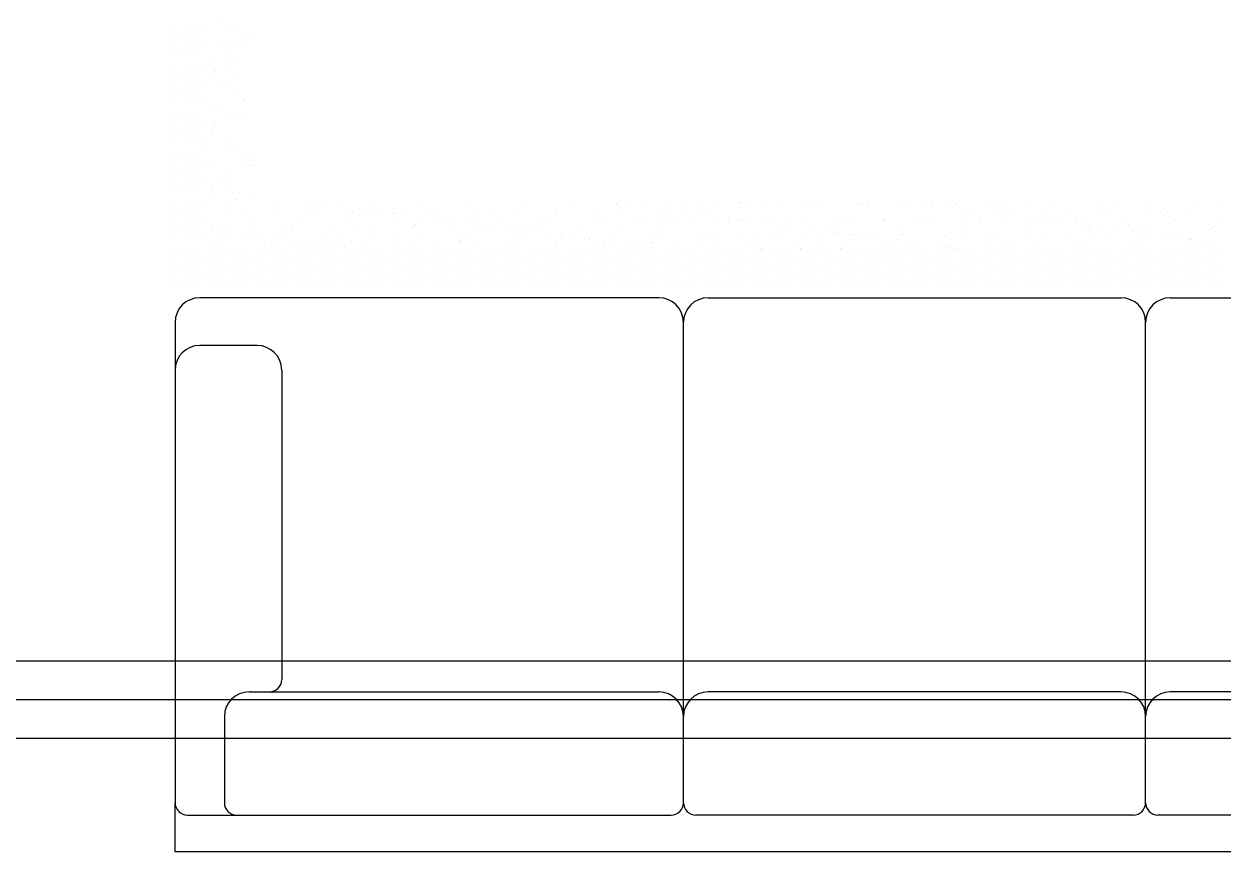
# Model space of a CAD drawing. Header units: millimetres. Extents: x -336 to -33, y -135 to 770.
# Drawn here: x -192.176 to -189.024, y 718.882 to 721.06 of the extents above; entities that cross this region are included whole.
import ezdxf

# ---------------------------------------------------------------- set-up
doc = ezdxf.new("R2010")
doc.units = ezdxf.units.MM
doc.header["$LTSCALE"] = 50
doc.header["$MEASUREMENT"] = 0
doc.layers.get('0').update_dxf_attribs({"linetype": 'CONTINUOUS'})
for name, color, linetype in [('-HIDRO', 8, 'CONTINUOUS'), ('TigreCad', 3, 'CONTINUOUS'), ('TUBULAÇÃO_ESGOTO', 5, 'CONTINUOUS')]:
    doc.layers.add(name, color=color, linetype=linetype)

# ---------------------------------------------------------------- blocks, each defined once
blk = doc.blocks.new('A$C7AFB675E')
at = {"color": 8}
for p, q in [((6.0702, 2.8261), (6.0702, 0.4261)), ((5.1702, 2.0411), (5.1702, 2.7861)), ((6.0102, 2.7261), (6.0102, 2.0211)), ((5.8102, 2.7061), (5.8102, 2.0411)), ((5.0443, 2.1248), (5.0443, 2.1248)), ((5.0145, 2.1179), (5.0145, 2.1179)), ((5.0511, 2.1039), (5.0511, 2.1039)), ((5.0543, 2.1116), (5.0543, 2.1116)), ((5.0585, 2.107), (5.0585, 2.107)), ((5.0794, 2.1152), (5.0794, 2.1152)), ((5.0912, 2.1194), (5.0912, 2.1194)), ((5.0912, 2.1037), (5.0912, 2.1037)), ((5.1069, 2.1115), (5.1069, 2.1115)), ((5.1227, 2.1194), (5.1227, 2.1194)), ((5.1227, 2.1037), (5.1227, 2.1037)), ((5.1384, 2.1115), (5.1384, 2.1115)), ((5.1542, 2.1194), (5.1542, 2.1194)), ((5.1542, 2.1037), (5.1542, 2.1037)), ((5.0197, 2.0846), (5.0197, 2.0846)), ((5.0767, 2.0947), (5.0767, 2.0947)), ((5.0786, 2.0851), (5.0786, 2.0851)), ((5.0912, 2.0879), (5.0912, 2.0879)), ((5.1069, 2.0958), (5.1069, 2.0958)), ((5.1227, 2.0879), (5.1227, 2.0879)), ((5.1384, 2.0958), (5.1384, 2.0958)), ((5.1542, 2.0879), (5.1542, 2.0879)), ((5.0278, 2.0735), (5.0278, 2.0735)), ((5.0761, 2.0749), (5.0761, 2.0749)), ((5.0763, 2.0719), (5.0763, 2.0719)), ((5.0829, 2.0643), (5.0829, 2.0643)), ((5.0912, 2.0722), (5.0912, 2.0722)), ((5.1069, 2.08), (5.1069, 2.08)), ((5.1069, 2.0643), (5.1069, 2.0643)), ((5.1227, 2.0722), (5.1227, 2.0722)), ((5.1384, 2.08), (5.1384, 2.08)), ((5.1384, 2.0643), (5.1384, 2.0643)), ((5.1542, 2.0722), (5.1542, 2.0722)), ((5.0441, 2.0464), (5.0441, 2.0464)), ((5.0705, 2.0473), (5.0705, 2.0473)), ((5.0722, 2.0605), (5.0722, 2.0605)), ((5.0912, 2.0564), (5.0912, 2.0564)), ((5.1069, 2.0485), (5.1069, 2.0485)), ((5.1227, 2.0564), (5.1227, 2.0564)), ((5.1384, 2.0485), (5.1384, 2.0485)), ((5.1542, 2.0564), (5.1542, 2.0564)), ((5.0322, 2.0359), (5.0322, 2.0359)), ((5.0364, 2.0312), (5.0364, 2.0312)), ((5.0502, 2.0379), (5.0502, 2.0379)), ((5.0678, 2.0269), (5.0678, 2.0269)), ((5.0912, 2.0407), (5.0912, 2.0407)), ((5.0912, 2.0249), (5.0912, 2.0249)), ((5.1069, 2.0328), (5.1069, 2.0328)), ((5.1227, 2.0407), (5.1227, 2.0407)), ((5.1227, 2.0249), (5.1227, 2.0249)), ((5.1384, 2.0328), (5.1384, 2.0328)), ((5.1542, 2.0407), (5.1542, 2.0407)), ((5.1542, 2.0249), (5.1542, 2.0249)), ((5.0196, 2.0061), (5.0196, 2.0061)), ((5.0253, 2.0055), (5.0253, 2.0055)), ((5.0565, 2.0093), (5.0565, 2.0093)), ((5.0912, 2.0092), (5.0912, 2.0092)), ((5.1069, 2.017), (5.1069, 2.017)), ((5.1227, 2.0092), (5.1227, 2.0092)), ((5.1384, 2.017), (5.1384, 2.017)), ((5.1542, 2.0092), (5.1542, 2.0092)), ((5.0633, 1.9926), (5.0633, 1.9926)), ((5.0739, 2.0039), (5.0739, 2.0039)), ((5.0759, 1.9964), (5.0759, 1.9964)), ((5.0827, 1.9858), (5.0827, 1.9858)), ((5.0912, 1.9934), (5.0912, 1.9934)), ((5.1069, 2.0013), (5.1069, 2.0013)), ((5.1069, 1.9855), (5.1069, 1.9855)), ((5.1227, 1.9934), (5.1227, 1.9934)), ((5.1384, 2.0013), (5.1384, 2.0013)), ((5.1384, 1.9855), (5.1384, 1.9855)), ((5.1542, 1.9934), (5.1542, 1.9934)), ((5.8502, 2.0011), (5.2102, 2.0011)), ((5.8502, 2.0011), (5.2102, 2.0011)), ((5.9902, 2.0011), (5.8502, 2.0011)), ((5.044, 1.9679), (5.044, 1.9679)), ((5.0505, 1.9735), (5.0505, 1.9735)), ((5.0615, 1.9795), (5.0615, 1.9795)), ((5.0795, 1.9842), (5.0795, 1.9842)), ((5.0838, 1.9796), (5.0838, 1.9796)), ((5.0912, 1.9777), (5.0912, 1.9777)), ((5.1069, 1.9698), (5.1069, 1.9698)), ((5.1227, 1.9777), (5.1227, 1.9777)), ((5.1384, 1.9698), (5.1384, 1.9698)), ((5.1542, 1.9777), (5.1542, 1.9777)), ((6.0102, 1.9811), (6.0102, 1.2711)), ((5.0143, 1.9555), (5.0143, 1.9555)), ((5.0588, 1.959), (5.0588, 1.959)), ((5.0912, 1.9619), (5.0912, 1.9619)), ((5.0912, 1.9462), (5.0912, 1.9462)), ((5.1069, 1.954), (5.1069, 1.954)), ((5.1227, 1.9619), (5.1227, 1.9619)), ((5.1227, 1.9462), (5.1227, 1.9462)), ((5.1384, 1.954), (5.1384, 1.954)), ((5.1542, 1.9619), (5.1542, 1.9619)), ((5.1542, 1.9462), (5.1542, 1.9462)), ((5.1702, 1.2911), (5.1702, 1.9611)), ((5.8102, 1.9611), (5.8102, 1.2911)), ((5.0195, 1.9277), (5.0195, 1.9277)), ((5.0245, 1.9395), (5.0245, 1.9395)), ((5.0344, 1.9335), (5.0344, 1.9335)), ((5.073, 1.9379), (5.073, 1.9379)), ((5.0912, 1.9304), (5.0912, 1.9304)), ((5.1069, 1.9383), (5.1069, 1.9383)), ((5.1227, 1.9304), (5.1227, 1.9304)), ((5.1384, 1.9383), (5.1384, 1.9383)), ((5.1542, 1.9304), (5.1542, 1.9304)), ((5.0526, 1.9117), (5.0526, 1.9117)), ((5.0543, 1.9248), (5.0543, 1.9248)), ((5.0574, 1.9085), (5.0574, 1.9085)), ((5.0758, 1.9179), (5.0758, 1.9179)), ((5.0826, 1.9073), (5.0826, 1.9073)), ((5.0912, 1.9147), (5.0912, 1.9147)), ((5.1069, 1.9225), (5.1069, 1.9225)), ((5.1227, 1.9147), (5.1227, 1.9147)), ((5.1384, 1.9225), (5.1384, 1.9225)), ((5.1542, 1.9147), (5.1542, 1.9147)), ((5.0438, 1.8894), (5.0438, 1.8894)), ((5.0481, 1.9054), (5.0481, 1.9054)), ((5.0499, 1.8912), (5.0499, 1.8912)), ((5.0616, 1.9038), (5.0616, 1.9038)), ((5.0912, 1.8989), (5.0912, 1.8989)), ((5.1069, 1.9068), (5.1069, 1.9068)), ((5.1069, 1.891), (5.1069, 1.891)), ((5.1227, 1.8989), (5.1227, 1.8989)), ((5.1384, 1.9068), (5.1384, 1.9068)), ((5.1384, 1.891), (5.1384, 1.891)), ((5.1542, 1.8989), (5.1542, 1.8989)), ((5.0248, 1.875), (5.0248, 1.875)), ((5.0733, 1.8734), (5.0733, 1.8734)), ((5.0817, 1.8819), (5.0817, 1.8819)), ((5.0912, 1.8832), (5.0912, 1.8832)), ((5.1069, 1.8753), (5.1069, 1.8753)), ((5.1227, 1.8832), (5.1227, 1.8832)), ((5.1384, 1.8753), (5.1384, 1.8753)), ((5.1542, 1.8832), (5.1542, 1.8832)), ((5.0193, 1.8492), (5.0193, 1.8492)), ((5.0454, 1.857), (5.0454, 1.857)), ((5.0912, 1.8674), (5.0912, 1.8674)), ((5.0912, 1.8517), (5.0912, 1.8517)), ((5.1069, 1.8595), (5.1069, 1.8595)), ((5.1227, 1.8674), (5.1227, 1.8674)), ((5.1227, 1.8517), (5.1227, 1.8517)), ((5.1384, 1.8595), (5.1384, 1.8595)), ((5.1542, 1.8674), (5.1542, 1.8674)), ((5.1542, 1.8517), (5.1542, 1.8517)), ((5.0353, 1.8327), (5.0353, 1.8327)), ((5.0437, 1.8438), (5.0437, 1.8438)), ((5.0472, 1.8395), (5.0472, 1.8395)), ((5.0757, 1.8395), (5.0757, 1.8395)), ((5.0912, 1.8359), (5.0912, 1.8359)), ((5.1069, 1.8438), (5.1069, 1.8438)), ((5.1227, 1.8359), (5.1227, 1.8359)), ((5.1384, 1.8438), (5.1384, 1.8438)), ((5.1542, 1.8359), (5.1542, 1.8359)), ((5.0395, 1.8281), (5.0395, 1.8281)), ((5.041, 1.8234), (5.041, 1.8234)), ((5.0437, 1.8109), (5.0437, 1.8109)), ((5.0824, 1.8288), (5.0824, 1.8288)), ((5.0912, 1.8202), (5.0912, 1.8202)), ((5.1069, 1.828), (5.1069, 1.828)), ((5.1069, 1.8123), (5.1069, 1.8123)), ((5.1227, 1.8202), (5.1227, 1.8202)), ((5.1384, 1.828), (5.1384, 1.828)), ((5.1384, 1.8123), (5.1384, 1.8123)), ((5.1542, 1.8202), (5.1542, 1.8202)), ((5.0223, 1.807), (5.0223, 1.807)), ((5.0596, 1.8061), (5.0596, 1.8061)), ((5.0709, 1.8054), (5.0709, 1.8054)), ((5.0912, 1.8044), (5.0912, 1.8044)), ((5.1069, 1.7965), (5.1069, 1.7965)), ((5.1227, 1.8044), (5.1227, 1.8044)), ((5.1384, 1.7965), (5.1384, 1.7965)), ((5.1542, 1.8044), (5.1542, 1.8044)), ((5.0192, 1.7707), (5.0192, 1.7707)), ((5.0348, 1.776), (5.0348, 1.776)), ((5.0365, 1.7891), (5.0365, 1.7891)), ((5.0476, 1.775), (5.0476, 1.775)), ((5.0826, 1.7811), (5.0826, 1.7811)), ((5.0868, 1.7764), (5.0868, 1.7764)), ((5.0912, 1.7887), (5.0912, 1.7887)), ((5.0912, 1.7729), (5.0912, 1.7729)), ((5.1069, 1.7808), (5.1069, 1.7808)), ((5.1227, 1.7887), (5.1227, 1.7887)), ((5.1227, 1.7729), (5.1227, 1.7729)), ((5.1384, 1.7808), (5.1384, 1.7808)), ((5.1542, 1.7887), (5.1542, 1.7887)), ((5.1542, 1.7729), (5.1542, 1.7729)), ((5.0174, 1.7523), (5.0174, 1.7523)), ((5.0321, 1.7555), (5.0321, 1.7555)), ((5.0755, 1.761), (5.0755, 1.761)), ((5.0912, 1.7572), (5.0912, 1.7572)), ((5.1069, 1.765), (5.1069, 1.765)), ((5.1227, 1.7572), (5.1227, 1.7572)), ((5.1384, 1.765), (5.1384, 1.765)), ((5.1542, 1.7572), (5.1542, 1.7572)), ((5.0215, 1.741), (5.0215, 1.741)), ((5.0435, 1.7324), (5.0435, 1.7324)), ((5.07, 1.7394), (5.07, 1.7394)), ((5.0823, 1.7504), (5.0823, 1.7504)), ((5.0912, 1.7414), (5.0912, 1.7414)), ((5.1069, 1.7493), (5.1069, 1.7493)), ((5.1069, 1.7335), (5.1069, 1.7335)), ((5.1227, 1.7414), (5.1227, 1.7414)), ((5.1384, 1.7493), (5.1384, 1.7493)), ((5.1384, 1.7335), (5.1384, 1.7335)), ((5.1542, 1.7414), (5.1542, 1.7414)), ((5.0275, 1.7213), (5.0275, 1.7213)), ((5.0375, 1.7304), (5.0375, 1.7304)), ((5.0912, 1.7257), (5.0912, 1.7257)), ((5.1069, 1.7178), (5.1069, 1.7178)), ((5.1227, 1.7257), (5.1227, 1.7257)), ((5.1384, 1.7178), (5.1384, 1.7178)), ((5.1542, 1.7257), (5.1542, 1.7257)), ((5.0258, 1.7082), (5.0258, 1.7082)), ((5.0451, 1.7069), (5.0451, 1.7069)), ((5.0605, 1.7053), (5.0605, 1.7053)), ((5.0647, 1.7007), (5.0647, 1.7007)), ((5.0897, 1.6981), (5.0897, 1.6981)), ((5.0912, 1.7099), (5.0912, 1.7099)), ((5.0912, 1.6942), (5.0912, 1.6942)), ((5.1069, 1.702), (5.1069, 1.702)), ((5.1227, 1.7099), (5.1227, 1.7099)), ((5.1227, 1.6942), (5.1227, 1.6942)), ((5.1384, 1.702), (5.1384, 1.702)), ((5.1542, 1.7099), (5.1542, 1.7099)), ((5.1542, 1.6942), (5.1542, 1.6942)), ((5.019, 1.6922), (5.019, 1.6922)), ((5.0218, 1.6765), (5.0218, 1.6765)), ((5.0231, 1.6877), (5.0231, 1.6877)), ((5.0703, 1.6749), (5.0703, 1.6749)), ((5.0754, 1.6825), (5.0754, 1.6825)), ((5.0848, 1.6787), (5.0848, 1.6787)), ((5.088, 1.6849), (5.088, 1.6849)), ((5.0912, 1.6784), (5.0912, 1.6784)), ((5.1069, 1.6863), (5.1069, 1.6863)), ((5.1227, 1.6784), (5.1227, 1.6784)), ((5.1384, 1.6863), (5.1384, 1.6863)), ((5.1542, 1.6784), (5.1542, 1.6784)), ((5.0154, 1.6546), (5.0154, 1.6546)), ((5.0434, 1.654), (5.0434, 1.654)), ((5.0821, 1.6719), (5.0821, 1.6719)), ((5.0853, 1.6645), (5.0853, 1.6645)), ((5.0912, 1.6627), (5.0912, 1.6627)), ((5.1069, 1.6705), (5.1069, 1.6705)), ((5.1069, 1.6548), (5.1069, 1.6548)), ((5.1227, 1.6627), (5.1227, 1.6627)), ((5.1384, 1.6705), (5.1384, 1.6705)), ((5.1384, 1.6548), (5.1384, 1.6548)), ((5.1542, 1.6627), (5.1542, 1.6627)), ((5.0169, 1.6403), (5.0169, 1.6403)), ((5.0186, 1.6535), (5.0186, 1.6535)), ((5.0443, 1.641), (5.0443, 1.641)), ((5.0912, 1.6469), (5.0912, 1.6469)), ((5.1069, 1.639), (5.1069, 1.639)), ((5.1227, 1.6469), (5.1227, 1.6469)), ((5.1384, 1.639), (5.1384, 1.639)), ((5.1542, 1.6469), (5.1542, 1.6469)), ((5.0142, 1.6199), (5.0142, 1.6199)), ((5.0384, 1.6295), (5.0384, 1.6295)), ((5.0426, 1.6249), (5.0426, 1.6249)), ((5.0791, 1.6171), (5.0791, 1.6171)), ((5.0808, 1.6302), (5.0808, 1.6302)), ((5.0912, 1.6312), (5.0912, 1.6312)), ((5.0912, 1.6154), (5.0912, 1.6154)), ((5.1069, 1.6233), (5.1069, 1.6233)), ((5.1227, 1.6312), (5.1227, 1.6312)), ((5.1227, 1.6154), (5.1227, 1.6154)), ((5.1384, 1.6233), (5.1384, 1.6233)), ((5.1542, 1.6312), (5.1542, 1.6312)), ((5.1542, 1.6154), (5.1542, 1.6154)), ((5.0189, 1.6138), (5.0189, 1.6138)), ((5.0193, 1.6085), (5.0193, 1.6085)), ((5.0627, 1.603), (5.0627, 1.603)), ((5.0679, 1.6069), (5.0679, 1.6069)), ((5.0752, 1.604), (5.0752, 1.604)), ((5.0764, 1.5966), (5.0764, 1.5966)), ((5.0912, 1.5997), (5.0912, 1.5997)), ((5.1069, 1.6075), (5.1069, 1.6075)), ((5.1227, 1.5997), (5.1227, 1.5997)), ((5.1384, 1.6075), (5.1384, 1.6075)), ((5.1542, 1.5997), (5.1542, 1.5997)), ((5.0446, 1.5765), (5.0446, 1.5765)), ((5.082, 1.5934), (5.082, 1.5934)), ((5.0857, 1.5779), (5.0857, 1.5779)), ((5.0912, 1.5839), (5.0912, 1.5839)), ((5.1069, 1.5918), (5.1069, 1.5918)), ((5.1227, 1.5839), (5.1227, 1.5839)), ((5.1384, 1.5918), (5.1384, 1.5918)), ((5.1542, 1.5839), (5.1542, 1.5839)), ((5.0433, 1.5755), (5.0433, 1.5755)), ((5.0719, 1.5624), (5.0719, 1.5624)), ((5.0899, 1.5733), (5.0899, 1.5733)), ((5.0912, 1.5682), (5.0912, 1.5682)), ((5.1069, 1.576), (5.1069, 1.576)), ((5.1069, 1.5603), (5.1069, 1.5603)), ((5.1227, 1.5682), (5.1227, 1.5682)), ((5.1384, 1.576), (5.1384, 1.576)), ((5.1384, 1.5603), (5.1384, 1.5603)), ((5.1542, 1.5682), (5.1542, 1.5682)), ((5.0162, 1.5538), (5.0162, 1.5538)), ((5.0185, 1.5425), (5.0185, 1.5425)), ((5.0205, 1.5491), (5.0205, 1.5491)), ((5.0671, 1.5409), (5.0671, 1.5409)), ((5.0701, 1.5493), (5.0701, 1.5493)), ((5.0912, 1.5524), (5.0912, 1.5524)), ((5.1069, 1.5445), (5.1069, 1.5445)), ((5.1227, 1.5524), (5.1227, 1.5524)), ((5.1384, 1.5445), (5.1384, 1.5445)), ((5.1542, 1.5524), (5.1542, 1.5524)), ((5.0187, 1.5353), (5.0187, 1.5353)), ((5.0406, 1.5272), (5.0406, 1.5272)), ((5.0675, 1.5288), (5.0675, 1.5288)), ((5.0751, 1.5255), (5.0751, 1.5255)), ((5.0912, 1.5367), (5.0912, 1.5367)), ((5.0912, 1.5209), (5.0912, 1.5209)), ((5.1069, 1.5288), (5.1069, 1.5288)), ((5.1227, 1.5367), (5.1227, 1.5367)), ((5.1227, 1.5209), (5.1227, 1.5209)), ((5.1384, 1.5288), (5.1384, 1.5288)), ((5.1542, 1.5367), (5.1542, 1.5367)), ((5.1542, 1.5209), (5.1542, 1.5209)), ((5.0421, 1.5084), (5.0421, 1.5084)), ((5.0636, 1.5021), (5.0636, 1.5021)), ((5.0819, 1.5149), (5.0819, 1.5149)), ((5.0907, 1.5068), (5.0907, 1.5068)), ((5.0912, 1.5052), (5.0912, 1.5052)), ((5.1069, 1.513), (5.1069, 1.513)), ((5.1227, 1.5052), (5.1227, 1.5052)), ((5.1384, 1.513), (5.1384, 1.513)), ((5.1542, 1.5052), (5.1542, 1.5052)), ((5.0431, 1.497), (5.0431, 1.497)), ((5.0612, 1.4814), (5.0612, 1.4814)), ((5.0629, 1.4946), (5.0629, 1.4946)), ((5.0678, 1.4975), (5.0678, 1.4975)), ((5.0912, 1.4894), (5.0912, 1.4894)), ((5.1069, 1.4973), (5.1069, 1.4973)), ((5.1069, 1.4815), (5.1069, 1.4815)), ((5.1227, 1.4894), (5.1227, 1.4894)), ((5.1384, 1.4973), (5.1384, 1.4973)), ((5.1384, 1.4815), (5.1384, 1.4815)), ((5.1542, 1.4894), (5.1542, 1.4894)), ((5.0188, 1.478), (5.0188, 1.478)), ((5.0585, 1.461), (5.0585, 1.461)), ((5.0674, 1.4765), (5.0674, 1.4765)), ((5.0879, 1.4756), (5.0879, 1.4756)), ((5.0912, 1.4737), (5.0912, 1.4737)), ((5.1069, 1.4658), (5.1069, 1.4658)), ((5.1227, 1.4737), (5.1227, 1.4737)), ((5.1384, 1.4658), (5.1384, 1.4658)), ((5.1542, 1.4737), (5.1542, 1.4737)), ((5.0185, 1.4515), (5.0185, 1.4515)), ((5.0186, 1.4568), (5.0186, 1.4568)), ((5.0413, 1.4425), (5.0413, 1.4425)), ((5.0749, 1.4471), (5.0749, 1.4471)), ((5.0898, 1.4409), (5.0898, 1.4409)), ((5.0912, 1.4579), (5.0912, 1.4579)), ((5.0912, 1.4422), (5.0912, 1.4422)), ((5.1069, 1.45), (5.1069, 1.45)), ((5.1227, 1.4579), (5.1227, 1.4579)), ((5.1227, 1.4422), (5.1227, 1.4422)), ((5.1384, 1.45), (5.1384, 1.45)), ((5.1542, 1.4579), (5.1542, 1.4579)), ((5.1542, 1.4422), (5.1542, 1.4422)), ((5.0415, 1.4264), (5.0415, 1.4264)), ((5.0457, 1.4217), (5.0457, 1.4217)), ((5.054, 1.4267), (5.054, 1.4267)), ((5.0817, 1.4364), (5.0817, 1.4364)), ((5.0912, 1.4264), (5.0912, 1.4264)), ((5.1069, 1.4343), (5.1069, 1.4343)), ((5.1227, 1.4264), (5.1227, 1.4264)), ((5.1384, 1.4343), (5.1384, 1.4343)), ((5.1542, 1.4264), (5.1542, 1.4264)), ((5.0164, 1.41), (5.0164, 1.41)), ((5.043, 1.4185), (5.043, 1.4185)), ((5.0523, 1.4136), (5.0523, 1.4136)), ((5.0649, 1.4084), (5.0649, 1.4084)), ((5.0912, 1.4107), (5.0912, 1.4107)), ((5.1069, 1.4185), (5.1069, 1.4185)), ((5.1069, 1.4028), (5.1069, 1.4028)), ((5.1227, 1.4107), (5.1227, 1.4107)), ((5.1384, 1.4185), (5.1384, 1.4185)), ((5.1384, 1.4028), (5.1384, 1.4028)), ((5.1542, 1.4107), (5.1542, 1.4107)), ((5.0496, 1.3931), (5.0496, 1.3931)), ((5.0658, 1.3998), (5.0658, 1.3998)), ((5.0912, 1.3949), (5.0912, 1.3949)), ((5.1069, 1.387), (5.1069, 1.387)), ((5.1227, 1.3949), (5.1227, 1.3949)), ((5.1384, 1.387), (5.1384, 1.387)), ((5.1542, 1.3949), (5.1542, 1.3949)), ((5.0185, 1.3783), (5.0185, 1.3783)), ((5.0416, 1.378), (5.0416, 1.378)), ((5.0748, 1.3686), (5.0748, 1.3686)), ((5.0888, 1.3747), (5.0888, 1.3747)), ((5.0901, 1.3764), (5.0901, 1.3764)), ((5.0912, 1.3792), (5.0912, 1.3792)), ((5.0912, 1.3634), (5.0912, 1.3634)), ((5.1069, 1.3713), (5.1069, 1.3713)), ((5.1227, 1.3792), (5.1227, 1.3792)), ((5.1227, 1.3634), (5.1227, 1.3634)), ((5.1384, 1.3713), (5.1384, 1.3713)), ((5.1542, 1.3792), (5.1542, 1.3792)), ((5.1542, 1.3634), (5.1542, 1.3634)), ((5.0155, 1.344), (5.0155, 1.344)), ((5.0193, 1.3506), (5.0193, 1.3506)), ((5.0236, 1.346), (5.0236, 1.346)), ((5.0434, 1.3458), (5.0434, 1.3458)), ((5.0451, 1.3589), (5.0451, 1.3589)), ((5.0816, 1.358), (5.0816, 1.358)), ((5.0912, 1.3477), (5.0912, 1.3477)), ((5.1069, 1.3555), (5.1069, 1.3555)), ((5.1227, 1.3477), (5.1227, 1.3477)), ((5.1384, 1.3555), (5.1384, 1.3555)), ((5.1542, 1.3477), (5.1542, 1.3477)), ((5.0407, 1.3253), (5.0407, 1.3253)), ((5.0428, 1.3401), (5.0428, 1.3401)), ((5.0437, 1.3241), (5.0437, 1.3241)), ((5.0641, 1.3424), (5.0641, 1.3424)), ((5.0912, 1.3319), (5.0912, 1.3319)), ((5.1069, 1.3398), (5.1069, 1.3398)), ((5.1069, 1.324), (5.1069, 1.324)), ((5.1227, 1.3319), (5.1227, 1.3319)), ((5.1384, 1.3398), (5.1384, 1.3398)), ((5.1384, 1.324), (5.1384, 1.324)), ((5.1542, 1.3319), (5.1542, 1.3319)), ((5.0391, 1.3099), (5.0391, 1.3099)), ((5.0877, 1.3084), (5.0877, 1.3084)), ((5.0912, 1.3162), (5.0912, 1.3162)), ((5.1069, 1.3083), (5.1069, 1.3083)), ((5.1227, 1.3162), (5.1227, 1.3162)), ((5.1384, 1.3083), (5.1384, 1.3083)), ((5.1542, 1.3162), (5.1542, 1.3162)), ((5.0183, 1.2998), (5.0183, 1.2998)), ((5.0362, 1.2911), (5.0362, 1.2911)), ((5.0667, 1.299), (5.0667, 1.299)), ((5.0709, 1.2943), (5.0709, 1.2943)), ((5.0747, 1.2901), (5.0747, 1.2901)), ((5.0912, 1.3004), (5.0912, 1.3004)), ((5.0912, 1.2847), (5.0912, 1.2847)), ((5.1069, 1.2925), (5.1069, 1.2925)), ((5.1227, 1.3004), (5.1227, 1.3004)), ((5.1227, 1.2847), (5.1227, 1.2847)), ((5.1384, 1.2925), (5.1384, 1.2925)), ((5.1542, 1.3004), (5.1542, 1.3004)), ((5.1542, 1.2847), (5.1542, 1.2847)), ((5.0158, 1.2796), (5.0158, 1.2796)), ((5.0344, 1.2779), (5.0344, 1.2779)), ((5.0644, 1.278), (5.0644, 1.278)), ((5.0814, 1.2795), (5.0814, 1.2795)), ((5.0912, 1.2689), (5.0912, 1.2689)), ((5.1069, 1.2768), (5.1069, 1.2768)), ((5.1227, 1.2689), (5.1227, 1.2689)), ((5.1384, 1.2768), (5.1384, 1.2768)), ((5.1542, 1.2689), (5.1542, 1.2689)), ((5.0216, 1.2483), (5.0216, 1.2483)), ((5.0317, 1.2575), (5.0317, 1.2575)), ((5.0427, 1.2616), (5.0427, 1.2616)), ((5.0912, 1.2532), (5.0912, 1.2532)), ((5.1069, 1.261), (5.1069, 1.261)), ((5.1227, 1.2532), (5.1227, 1.2532)), ((5.1384, 1.261), (5.1384, 1.261)), ((5.1542, 1.2532), (5.1542, 1.2532)), ((5.8502, 1.2511), (5.2102, 1.2511)), ((5.8502, 1.2511), (5.2102, 1.2511)), ((5.9902, 1.2511), (5.8502, 1.2511)), ((5.9902, 1.2511), (5.8502, 1.2511)), ((5.0383, 1.244), (5.0383, 1.244)), ((5.0869, 1.2424), (5.0869, 1.2424)), ((5.0912, 1.2374), (5.0912, 1.2374)), ((5.1069, 1.2453), (5.1069, 1.2453)), ((5.1069, 1.2295), (5.1069, 1.2295)), ((5.1227, 1.2374), (5.1227, 1.2374)), ((5.1384, 1.2453), (5.1384, 1.2453)), ((5.1384, 1.2295), (5.1384, 1.2295)), ((5.1542, 1.2374), (5.1542, 1.2374)), ((6.0102, 0.5261), (6.0102, 1.2311)), ((5.0182, 1.2214), (5.0182, 1.2214)), ((5.0255, 1.2101), (5.0255, 1.2101)), ((5.0272, 1.2232), (5.0272, 1.2232)), ((5.0445, 1.2232), (5.0445, 1.2232)), ((5.0488, 1.2186), (5.0488, 1.2186)), ((5.0619, 1.2099), (5.0619, 1.2099)), ((5.0745, 1.2116), (5.0745, 1.2116)), ((5.0912, 1.2217), (5.0912, 1.2217)), ((5.1069, 1.2138), (5.1069, 1.2138)), ((5.1227, 1.2217), (5.1227, 1.2217)), ((5.1384, 1.2138), (5.1384, 1.2138)), ((5.1542, 1.2217), (5.1542, 1.2217)), ((5.1702, 1.2111), (5.1702, 0.6661)), ((5.8102, 0.5461), (5.8102, 1.2111)), ((5.0228, 1.1896), (5.0228, 1.1896)), ((5.0689, 1.1967), (5.0689, 1.1967)), ((5.0813, 1.201), (5.0813, 1.201)), ((5.0894, 1.2), (5.0894, 1.2)), ((5.0912, 1.2059), (5.0912, 1.2059)), ((5.0912, 1.1902), (5.0912, 1.1902)), ((5.1069, 1.198), (5.1069, 1.198)), ((5.1227, 1.2059), (5.1227, 1.2059)), ((5.1227, 1.1902), (5.1227, 1.1902)), ((5.1384, 1.198), (5.1384, 1.198)), ((5.1542, 1.2059), (5.1542, 1.2059)), ((5.1542, 1.1902), (5.1542, 1.1902)), ((5.0386, 1.1795), (5.0386, 1.1795)), ((5.0426, 1.1831), (5.0426, 1.1831)), ((5.0872, 1.1779), (5.0872, 1.1779)), ((5.0877, 1.1869), (5.0877, 1.1869)), ((5.0912, 1.1744), (5.0912, 1.1744)), ((5.1069, 1.1823), (5.1069, 1.1823)), ((5.1227, 1.1744), (5.1227, 1.1744)), ((5.1384, 1.1823), (5.1384, 1.1823)), ((5.1542, 1.1744), (5.1542, 1.1744)), ((5.0183, 1.1554), (5.0183, 1.1554)), ((5.085, 1.1664), (5.085, 1.1664)), ((5.0912, 1.1587), (5.0912, 1.1587)), ((5.1069, 1.1665), (5.1069, 1.1665)), ((5.1069, 1.1508), (5.1069, 1.1508)), ((5.1227, 1.1587), (5.1227, 1.1587)), ((5.1384, 1.1665), (5.1384, 1.1665)), ((5.1384, 1.1508), (5.1384, 1.1508)), ((5.1542, 1.1587), (5.1542, 1.1587)), ((5.0166, 1.1423), (5.0166, 1.1423)), ((5.018, 1.1429), (5.018, 1.1429)), ((5.0224, 1.1475), (5.0224, 1.1475)), ((5.0267, 1.1428), (5.0267, 1.1428)), ((5.0611, 1.1439), (5.0611, 1.1439)), ((5.0744, 1.1332), (5.0744, 1.1332)), ((5.0805, 1.1322), (5.0805, 1.1322)), ((5.0912, 1.1429), (5.0912, 1.1429)), ((5.1069, 1.135), (5.1069, 1.135)), ((5.1227, 1.1429), (5.1227, 1.1429)), ((5.1384, 1.135), (5.1384, 1.135)), ((5.1542, 1.1429), (5.1542, 1.1429)), ((5.0362, 1.1115), (5.0362, 1.1115)), ((5.0468, 1.1209), (5.0468, 1.1209)), ((5.0788, 1.119), (5.0788, 1.119)), ((5.0811, 1.1225), (5.0811, 1.1225)), ((5.0847, 1.1099), (5.0847, 1.1099)), ((5.0912, 1.1272), (5.0912, 1.1272)), ((5.0912, 1.1114), (5.0912, 1.1114)), ((5.1069, 1.1193), (5.1069, 1.1193)), ((5.1227, 1.1272), (5.1227, 1.1272)), ((5.1227, 1.1114), (5.1227, 1.1114)), ((5.1384, 1.1193), (5.1384, 1.1193)), ((5.1542, 1.1272), (5.1542, 1.1272)), ((5.1542, 1.1114), (5.1542, 1.1114)), ((5.0424, 1.1046), (5.0424, 1.1046)), ((5.0698, 1.0958), (5.0698, 1.0958)), ((5.074, 1.0912), (5.074, 1.0912)), ((5.0761, 1.0986), (5.0761, 1.0986)), ((5.0912, 1.0957), (5.0912, 1.0957)), ((5.1069, 1.1035), (5.1069, 1.1035)), ((5.1227, 1.0957), (5.1227, 1.0957)), ((5.1384, 1.1035), (5.1384, 1.1035)), ((5.1542, 1.0957), (5.1542, 1.0957)), ((5.0614, 1.0795), (5.0614, 1.0795)), ((5.0912, 1.0799), (5.0912, 1.0799)), ((5.1069, 1.0878), (5.1069, 1.0878)), ((5.1069, 1.072), (5.1069, 1.072)), ((5.1227, 1.0799), (5.1227, 1.0799)), ((5.1384, 1.0878), (5.1384, 1.0878)), ((5.1384, 1.072), (5.1384, 1.072)), ((5.1542, 1.0799), (5.1542, 1.0799)), ((5.0179, 1.0644), (5.0179, 1.0644)), ((5.0698, 1.0512), (5.0698, 1.0512)), ((5.0716, 1.0643), (5.0716, 1.0643)), ((5.0742, 1.0547), (5.0742, 1.0547)), ((5.0912, 1.0642), (5.0912, 1.0642)), ((5.1069, 1.0563), (5.1069, 1.0563)), ((5.1227, 1.0642), (5.1227, 1.0642)), ((5.1384, 1.0563), (5.1384, 1.0563)), ((5.1542, 1.0642), (5.1542, 1.0642)), ((5.0247, 1.0452), (5.0247, 1.0452)), ((5.0353, 1.0455), (5.0353, 1.0455)), ((5.081, 1.0441), (5.081, 1.0441)), ((5.0839, 1.0439), (5.0839, 1.0439)), ((5.0912, 1.0484), (5.0912, 1.0484)), ((5.0912, 1.0327), (5.0912, 1.0327)), ((5.1069, 1.0405), (5.1069, 1.0405)), ((5.1227, 1.0484), (5.1227, 1.0484)), ((5.1227, 1.0327), (5.1227, 1.0327)), ((5.1384, 1.0405), (5.1384, 1.0405)), ((5.1542, 1.0484), (5.1542, 1.0484)), ((5.1542, 1.0327), (5.1542, 1.0327)), ((5.0423, 1.0262), (5.0423, 1.0262)), ((5.0476, 1.0201), (5.0476, 1.0201)), ((5.0519, 1.0154), (5.0519, 1.0154)), ((5.0671, 1.0307), (5.0671, 1.0307)), ((5.0912, 1.0169), (5.0912, 1.0169)), ((5.1069, 1.0248), (5.1069, 1.0248)), ((5.1227, 1.0169), (5.1227, 1.0169)), ((5.1384, 1.0248), (5.1384, 1.0248)), ((5.1542, 1.0169), (5.1542, 1.0169)), ((5.0589, 1.0114), (5.0589, 1.0114)), ((5.0626, 0.9965), (5.0626, 0.9965)), ((5.072, 0.9935), (5.072, 0.9935)), ((5.0912, 1.0012), (5.0912, 1.0012)), ((5.1069, 1.009), (5.1069, 1.009)), ((5.1069, 0.9933), (5.1069, 0.9933)), ((5.1227, 1.0012), (5.1227, 1.0012)), ((5.1384, 1.009), (5.1384, 1.009)), ((5.1384, 0.9933), (5.1384, 0.9933)), ((5.1542, 1.0012), (5.1542, 1.0012)), ((5.0178, 0.9859), (5.0178, 0.9859)), ((5.0356, 0.981), (5.0356, 0.981)), ((5.0609, 0.9834), (5.0609, 0.9834)), ((5.0741, 0.9762), (5.0741, 0.9762)), ((5.0842, 0.9794), (5.0842, 0.9794)), ((5.0912, 0.9854), (5.0912, 0.9854)), ((5.1069, 0.9775), (5.1069, 0.9775)), ((5.1227, 0.9854), (5.1227, 0.9854)), ((5.1384, 0.9775), (5.1384, 0.9775)), ((5.1542, 0.9854), (5.1542, 0.9854)), ((5.0582, 0.9629), (5.0582, 0.9629)), ((5.0809, 0.9656), (5.0809, 0.9656)), ((5.0912, 0.9697), (5.0912, 0.9697)), ((5.0912, 0.9539), (5.0912, 0.9539)), ((5.1069, 0.9618), (5.1069, 0.9618)), ((5.1227, 0.9697), (5.1227, 0.9697)), ((5.1227, 0.9539), (5.1227, 0.9539)), ((5.1384, 0.9618), (5.1384, 0.9618)), ((5.1542, 0.9697), (5.1542, 0.9697)), ((5.1542, 0.9539), (5.1542, 0.9539)), ((5.0255, 0.9443), (5.0255, 0.9443)), ((5.0298, 0.9397), (5.0298, 0.9397)), ((5.0421, 0.9477), (5.0421, 0.9477)), ((5.0581, 0.9455), (5.0581, 0.9455)), ((5.0912, 0.9382), (5.0912, 0.9382)), ((5.1069, 0.946), (5.1069, 0.946)), ((5.1227, 0.9382), (5.1227, 0.9382)), ((5.1384, 0.946), (5.1384, 0.946)), ((5.1542, 0.9382), (5.1542, 0.9382)), ((5.0499, 0.9177), (5.0499, 0.9177)), ((5.052, 0.9156), (5.052, 0.9156)), ((5.0537, 0.9287), (5.0537, 0.9287)), ((5.0912, 0.9224), (5.0912, 0.9224)), ((5.1069, 0.9303), (5.1069, 0.9303)), ((5.1069, 0.9145), (5.1069, 0.9145)), ((5.1227, 0.9224), (5.1227, 0.9224)), ((5.1384, 0.9303), (5.1384, 0.9303)), ((5.1384, 0.9145), (5.1384, 0.9145)), ((5.1542, 0.9224), (5.1542, 0.9224)), ((5.0176, 0.9075), (5.0176, 0.9075)), ((5.0332, 0.913), (5.0332, 0.913)), ((5.0739, 0.8977), (5.0739, 0.8977)), ((5.0817, 0.9114), (5.0817, 0.9114)), ((5.0912, 0.9067), (5.0912, 0.9067)), ((5.1069, 0.8988), (5.1069, 0.8988)), ((5.1227, 0.9067), (5.1227, 0.9067)), ((5.1384, 0.8988), (5.1384, 0.8988)), ((5.1542, 0.9067), (5.1542, 0.9067)), ((5.0493, 0.8951), (5.0493, 0.8951)), ((5.0584, 0.881), (5.0584, 0.881)), ((5.0729, 0.8927), (5.0729, 0.8927)), ((5.0771, 0.888), (5.0771, 0.888)), ((5.0807, 0.8871), (5.0807, 0.8871)), ((5.0912, 0.8909), (5.0912, 0.8909)), ((5.1069, 0.883), (5.1069, 0.883)), ((5.1227, 0.8909), (5.1227, 0.8909)), ((5.1384, 0.883), (5.1384, 0.883)), ((5.1542, 0.8909), (5.1542, 0.8909)), ((5.042, 0.8692), (5.042, 0.8692)), ((5.0448, 0.8608), (5.0448, 0.8608)), ((5.0912, 0.8752), (5.0912, 0.8752)), ((5.0912, 0.8594), (5.0912, 0.8594)), ((5.1069, 0.8673), (5.1069, 0.8673)), ((5.1227, 0.8752), (5.1227, 0.8752)), ((5.1227, 0.8594), (5.1227, 0.8594)), ((5.1384, 0.8673), (5.1384, 0.8673)), ((5.1542, 0.8752), (5.1542, 0.8752)), ((5.1542, 0.8594), (5.1542, 0.8594)), ((5.0278, 0.842), (5.0278, 0.842)), ((5.0323, 0.847), (5.0323, 0.847)), ((5.043, 0.8477), (5.043, 0.8477)), ((5.0809, 0.8454), (5.0809, 0.8454)), ((5.0912, 0.8437), (5.0912, 0.8437)), ((5.1069, 0.8515), (5.1069, 0.8515)), ((5.1227, 0.8437), (5.1227, 0.8437)), ((5.1384, 0.8515), (5.1384, 0.8515)), ((5.1542, 0.8437), (5.1542, 0.8437)), ((5.0175, 0.829), (5.0175, 0.829)), ((5.0403, 0.8272), (5.0403, 0.8272)), ((5.0738, 0.8193), (5.0738, 0.8193)), ((5.0912, 0.8279), (5.0912, 0.8279)), ((5.1069, 0.8358), (5.1069, 0.8358)), ((5.1069, 0.82), (5.1069, 0.82)), ((5.1227, 0.8279), (5.1227, 0.8279)), ((5.1384, 0.8358), (5.1384, 0.8358)), ((5.1384, 0.82), (5.1384, 0.82)), ((5.1542, 0.8279), (5.1542, 0.8279)), ((5.0507, 0.8169), (5.0507, 0.8169)), ((5.055, 0.8123), (5.055, 0.8123)), ((5.056, 0.8129), (5.056, 0.8129)), ((5.0806, 0.8086), (5.0806, 0.8086)), ((5.0912, 0.8122), (5.0912, 0.8122)), ((5.1069, 0.8043), (5.1069, 0.8043)), ((5.1227, 0.8122), (5.1227, 0.8122)), ((5.1384, 0.8043), (5.1384, 0.8043)), ((5.1542, 0.8122), (5.1542, 0.8122)), ((5.0326, 0.7825), (5.0326, 0.7825)), ((5.0341, 0.7799), (5.0341, 0.7799)), ((5.0358, 0.793), (5.0358, 0.793)), ((5.0418, 0.7907), (5.0418, 0.7907)), ((5.0751, 0.7903), (5.0751, 0.7903)), ((5.0812, 0.781), (5.0812, 0.781)), ((5.0912, 0.7964), (5.0912, 0.7964)), ((5.0912, 0.7807), (5.0912, 0.7807)), ((5.1069, 0.7885), (5.1069, 0.7885)), ((5.1227, 0.7964), (5.1227, 0.7964)), ((5.1227, 0.7807), (5.1227, 0.7807)), ((5.1384, 0.7885), (5.1384, 0.7885)), ((5.1542, 0.7964), (5.1542, 0.7964)), ((5.1542, 0.7807), (5.1542, 0.7807)), ((5.0314, 0.7594), (5.0314, 0.7594)), ((5.0912, 0.7649), (5.0912, 0.7649)), ((5.1069, 0.7728), (5.1069, 0.7728)), ((5.1227, 0.7649), (5.1227, 0.7649)), ((5.1384, 0.7728), (5.1384, 0.7728)), ((5.1542, 0.7649), (5.1542, 0.7649)), ((5.0173, 0.7505), (5.0173, 0.7505)), ((5.0286, 0.7412), (5.0286, 0.7412)), ((5.0551, 0.747), (5.0551, 0.747)), ((5.0737, 0.7408), (5.0737, 0.7408)), ((5.0912, 0.7492), (5.0912, 0.7492)), ((5.1069, 0.757), (5.1069, 0.757)), ((5.1069, 0.7413), (5.1069, 0.7413)), ((5.1227, 0.7492), (5.1227, 0.7492)), ((5.1384, 0.757), (5.1384, 0.757)), ((5.1384, 0.7413), (5.1384, 0.7413)), ((5.1542, 0.7492), (5.1542, 0.7492)), ((5.0269, 0.7252), (5.0269, 0.7252)), ((5.0329, 0.7365), (5.0329, 0.7365)), ((5.0804, 0.7302), (5.0804, 0.7302)), ((5.0912, 0.7334), (5.0912, 0.7334)), ((5.1069, 0.7255), (5.1069, 0.7255)), ((5.1227, 0.7334), (5.1227, 0.7334)), ((5.1384, 0.7255), (5.1384, 0.7255)), ((5.1542, 0.7334), (5.1542, 0.7334)), ((5.0252, 0.7121), (5.0252, 0.7121)), ((5.0302, 0.7145), (5.0302, 0.7145)), ((5.0417, 0.7123), (5.0417, 0.7123)), ((5.053, 0.7146), (5.053, 0.7146)), ((5.0787, 0.7129), (5.0787, 0.7129)), ((5.0891, 0.7019), (5.0891, 0.7019)), ((5.0912, 0.7177), (5.0912, 0.7177)), ((5.0912, 0.7019), (5.0912, 0.7019)), ((5.1069, 0.7098), (5.1069, 0.7098)), ((5.1227, 0.7177), (5.1227, 0.7177)), ((5.1227, 0.7019), (5.1227, 0.7019)), ((5.1384, 0.7098), (5.1384, 0.7098)), ((5.1542, 0.7177), (5.1542, 0.7177)), ((5.1542, 0.7019), (5.1542, 0.7019)), ((5.0225, 0.6916), (5.0225, 0.6916)), ((5.0554, 0.6825), (5.0554, 0.6825)), ((5.0759, 0.6895), (5.0759, 0.6895)), ((5.0802, 0.6849), (5.0802, 0.6849)), ((5.0874, 0.6888), (5.0874, 0.6888)), ((5.0912, 0.6862), (5.0912, 0.6862)), ((5.1069, 0.694), (5.1069, 0.694)), ((5.1227, 0.6862), (5.1227, 0.6862)), ((5.1384, 0.694), (5.1384, 0.694)), ((5.1542, 0.6862), (5.1542, 0.6862)), ((5.0172, 0.672), (5.0172, 0.672)), ((5.0735, 0.6623), (5.0735, 0.6623)), ((5.0847, 0.6683), (5.0847, 0.6683)), ((5.0912, 0.6704), (5.0912, 0.6704)), ((5.1069, 0.6783), (5.1069, 0.6783)), ((5.1069, 0.6625), (5.1069, 0.6625)), ((5.1227, 0.6704), (5.1227, 0.6704)), ((5.1384, 0.6783), (5.1384, 0.6783)), ((5.1384, 0.6625), (5.1384, 0.6625)), ((5.1542, 0.6704), (5.1542, 0.6704)), ((5.1702, 0.6661), (5.1702, 0.4661)), ((5.0162, 0.6442), (5.0162, 0.6442)), ((5.018, 0.6573), (5.018, 0.6573)), ((5.0293, 0.6485), (5.0293, 0.6485)), ((5.0779, 0.6469), (5.0779, 0.6469)), ((5.0803, 0.6517), (5.0803, 0.6517)), ((5.0912, 0.6547), (5.0912, 0.6547)), ((5.1069, 0.6468), (5.1069, 0.6468)), ((5.1227, 0.6547), (5.1227, 0.6547)), ((5.1384, 0.6468), (5.1384, 0.6468)), ((5.1542, 0.6547), (5.1542, 0.6547)), ((5.0308, 0.6388), (5.0308, 0.6388)), ((5.0416, 0.6338), (5.0416, 0.6338)), ((5.0802, 0.6341), (5.0802, 0.6341)), ((5.0912, 0.6389), (5.0912, 0.6389)), ((5.0912, 0.6232), (5.0912, 0.6232)), ((5.1069, 0.631), (5.1069, 0.631)), ((5.1227, 0.6389), (5.1227, 0.6389)), ((5.1227, 0.6232), (5.1227, 0.6232)), ((5.1384, 0.631), (5.1384, 0.631)), ((5.1542, 0.6389), (5.1542, 0.6389)), ((5.1542, 0.6232), (5.1542, 0.6232)), ((5.053, 0.6144), (5.053, 0.6144)), ((5.0538, 0.6137), (5.0538, 0.6137)), ((5.0581, 0.6091), (5.0581, 0.6091)), ((5.0784, 0.621), (5.0784, 0.621)), ((5.0912, 0.6074), (5.0912, 0.6074)), ((5.1069, 0.6153), (5.1069, 0.6153)), ((5.1227, 0.6074), (5.1227, 0.6074)), ((5.1384, 0.6153), (5.1384, 0.6153)), ((5.1542, 0.6074), (5.1542, 0.6074)), ((5.017, 0.5936), (5.017, 0.5936)), ((5.0297, 0.584), (5.0297, 0.584)), ((5.0734, 0.5838), (5.0734, 0.5838)), ((5.0757, 0.6005), (5.0757, 0.6005)), ((5.0782, 0.5872), (5.0782, 0.5872)), ((5.0912, 0.5917), (5.0912, 0.5917)), ((5.1069, 0.5995), (5.1069, 0.5995)), ((5.1069, 0.5838), (5.1069, 0.5838)), ((5.1227, 0.5917), (5.1227, 0.5917)), ((5.1384, 0.5995), (5.1384, 0.5995)), ((5.1384, 0.5838), (5.1384, 0.5838)), ((5.1542, 0.5917), (5.1542, 0.5917)), ((5.2877, 0.5991), (5.7902, 0.5991)), ((5.0712, 0.5663), (5.0712, 0.5663)), ((5.0782, 0.5825), (5.0782, 0.5825)), ((5.0801, 0.5732), (5.0801, 0.5732)), ((5.0912, 0.5759), (5.0912, 0.5759)), ((5.1069, 0.568), (5.1069, 0.568)), ((5.1227, 0.5759), (5.1227, 0.5759)), ((5.1384, 0.568), (5.1384, 0.568)), ((5.1542, 0.5759), (5.1542, 0.5759)), ((4.7424, 0.5468), (4.7424, 0.5468)), ((4.9379, 0.5449), (4.9379, 0.5449)), ((4.947, 0.5461), (4.947, 0.5461)), ((4.955, 0.5516), (4.955, 0.5516)), ((5.0036, 0.5501), (5.0036, 0.5501)), ((5.0414, 0.5553), (5.0414, 0.5553)), ((5.0521, 0.5485), (5.0521, 0.5485)), ((5.0695, 0.5532), (5.0695, 0.5532)), ((5.0912, 0.5602), (5.0912, 0.5602)), ((5.1069, 0.5523), (5.1069, 0.5523)), ((5.1227, 0.5602), (5.1227, 0.5602)), ((5.1384, 0.5523), (5.1384, 0.5523)), ((5.1542, 0.5602), (5.1542, 0.5602)), ((5.2477, 0.5591), (5.2477, 0.4661)), ((4.7359, 0.5255), (4.7359, 0.5255)), ((4.7407, 0.5337), (4.7407, 0.5337)), ((4.7531, 0.5424), (4.7531, 0.5424)), ((4.7576, 0.5286), (4.7576, 0.5286)), ((4.8455, 0.5414), (4.8455, 0.5414)), ((4.8497, 0.5368), (4.8497, 0.5368)), ((4.852, 0.5379), (4.852, 0.5379)), ((4.8713, 0.5345), (4.8713, 0.5345)), ((4.9362, 0.5318), (4.9362, 0.5318)), ((4.9393, 0.539), (4.9393, 0.539)), ((4.9538, 0.5354), (4.9538, 0.5354)), ((5.0101, 0.5257), (5.0101, 0.5257)), ((5.0317, 0.538), (5.0317, 0.538)), ((5.036, 0.5334), (5.036, 0.5334)), ((5.0668, 0.5327), (5.0668, 0.5327)), ((5.0912, 0.5444), (5.0912, 0.5444)), ((5.0912, 0.5287), (5.0912, 0.5287)), ((5.1069, 0.5365), (5.1069, 0.5365)), ((5.1227, 0.5444), (5.1227, 0.5444)), ((5.1227, 0.5287), (5.1227, 0.5287)), ((5.1384, 0.5365), (5.1384, 0.5365)), ((5.1542, 0.5444), (5.1542, 0.5444)), ((5.1542, 0.5287), (5.1542, 0.5287)), ((6.0102, 0.4461), (6.0102, 0.5261)), ((4.738, 0.5132), (4.738, 0.5132)), ((4.7643, 0.518), (4.7643, 0.518)), ((4.776, 0.5173), (4.776, 0.5173)), ((4.7803, 0.5127), (4.7803, 0.5127)), ((4.7844, 0.5239), (4.7844, 0.5239)), ((4.8029, 0.5104), (4.8029, 0.5104)), ((4.8046, 0.5235), (4.8046, 0.5235)), ((4.8207, 0.5083), (4.8207, 0.5083)), ((4.833, 0.5223), (4.833, 0.5223)), ((4.8698, 0.5149), (4.8698, 0.5149)), ((4.8815, 0.5207), (4.8815, 0.5207)), ((4.9151, 0.5175), (4.9151, 0.5175)), ((4.9301, 0.5192), (4.9301, 0.5192)), ((4.9335, 0.5113), (4.9335, 0.5113)), ((4.9623, 0.5139), (4.9623, 0.5139)), ((4.9665, 0.5092), (4.9665, 0.5092)), ((4.9786, 0.5176), (4.9786, 0.5176)), ((4.9984, 0.5086), (4.9984, 0.5086)), ((5.0001, 0.5217), (5.0001, 0.5217)), ((5.0169, 0.5151), (5.0169, 0.5151)), ((5.0272, 0.516), (5.0272, 0.516)), ((5.0561, 0.5114), (5.0561, 0.5114)), ((5.0758, 0.5144), (5.0758, 0.5144)), ((5.0912, 0.5129), (5.0912, 0.5129)), ((5.1069, 0.5208), (5.1069, 0.5208)), ((5.1227, 0.5129), (5.1227, 0.5129)), ((5.1384, 0.5208), (5.1384, 0.5208)), ((5.1542, 0.5129), (5.1542, 0.5129)), ((5.8502, 0.5061), (5.9902, 0.5061)), ((4.7256, 0.5001), (4.7256, 0.5001)), ((4.7611, 0.4935), (4.7611, 0.4935)), ((4.8002, 0.4899), (4.8002, 0.4899)), ((4.8004, 0.4908), (4.8004, 0.4908)), ((4.8097, 0.4919), (4.8097, 0.4919)), ((4.8274, 0.4977), (4.8274, 0.4977)), ((4.8582, 0.4904), (4.8582, 0.4904)), ((4.8651, 0.4872), (4.8651, 0.4872)), ((4.8668, 0.5003), (4.8668, 0.5003)), ((4.8838, 0.4879), (4.8838, 0.4879)), ((4.8928, 0.4898), (4.8928, 0.4898)), ((4.9068, 0.4888), (4.9068, 0.4888)), ((4.9553, 0.4872), (4.9553, 0.4872)), ((4.9782, 0.4972), (4.9782, 0.4972)), ((4.9866, 0.4873), (4.9866, 0.4873)), ((4.9957, 0.4881), (4.9957, 0.4881)), ((5.0623, 0.4984), (5.0623, 0.4984)), ((5.0732, 0.5054), (5.0732, 0.5054)), ((5.08, 0.4947), (5.08, 0.4947)), ((5.0912, 0.4972), (5.0912, 0.4972)), ((5.1069, 0.505), (5.1069, 0.505)), ((5.1069, 0.4893), (5.1069, 0.4893)), ((5.1227, 0.4972), (5.1227, 0.4972)), ((5.1384, 0.505), (5.1384, 0.505)), ((5.1384, 0.4893), (5.1384, 0.4893)), ((5.1542, 0.4972), (5.1542, 0.4972)), ((4.7289, 0.4735), (4.7289, 0.4735)), ((4.7335, 0.4789), (4.7335, 0.4789)), ((4.7604, 0.4735), (4.7604, 0.4735)), ((4.7887, 0.4798), (4.7887, 0.4798)), ((4.7919, 0.4735), (4.7919, 0.4735)), ((4.8234, 0.4735), (4.8234, 0.4735)), ((4.8549, 0.4735), (4.8549, 0.4735)), ((4.8864, 0.4735), (4.8864, 0.4735)), ((4.8905, 0.4773), (4.8905, 0.4773)), ((4.8971, 0.4851), (4.8971, 0.4851)), ((4.9179, 0.4735), (4.9179, 0.4735)), ((4.929, 0.4771), (4.929, 0.4771)), ((4.9494, 0.4735), (4.9494, 0.4735)), ((4.9809, 0.4735), (4.9809, 0.4735)), ((5.0039, 0.4856), (5.0039, 0.4856)), ((5.0124, 0.4735), (5.0124, 0.4735)), ((5.0413, 0.4768), (5.0413, 0.4768)), ((5.0439, 0.4735), (5.0439, 0.4735)), ((5.0524, 0.484), (5.0524, 0.484)), ((5.0606, 0.4853), (5.0606, 0.4853)), ((5.0754, 0.4735), (5.0754, 0.4735)), ((5.079, 0.4863), (5.079, 0.4863)), ((5.0833, 0.4817), (5.0833, 0.4817)), ((5.0912, 0.4814), (5.0912, 0.4814)), ((5.1069, 0.4735), (5.1069, 0.4735)), ((5.1227, 0.4814), (5.1227, 0.4814)), ((5.1384, 0.4735), (5.1384, 0.4735)), ((5.1542, 0.4814), (5.1542, 0.4814)), ((4.7289, 0.4578), (4.7289, 0.4578)), ((4.7447, 0.4657), (4.7447, 0.4657)), ((4.7447, 0.4499), (4.7447, 0.4499)), ((4.7604, 0.4578), (4.7604, 0.4578)), ((4.7762, 0.4657), (4.7762, 0.4657)), ((4.7762, 0.4499), (4.7762, 0.4499)), ((4.7919, 0.4578), (4.7919, 0.4578)), ((4.8077, 0.4657), (4.8077, 0.4657)), ((4.8077, 0.4499), (4.8077, 0.4499)), ((4.8234, 0.4578), (4.8234, 0.4578)), ((4.8392, 0.4657), (4.8392, 0.4657)), ((4.8392, 0.4499), (4.8392, 0.4499)), ((4.8549, 0.4578), (4.8549, 0.4578)), ((4.8707, 0.4657), (4.8707, 0.4657)), ((4.8707, 0.4499), (4.8707, 0.4499)), ((4.8864, 0.4578), (4.8864, 0.4578)), ((4.9022, 0.4657), (4.9022, 0.4657)), ((4.9022, 0.4499), (4.9022, 0.4499)), ((4.9179, 0.4578), (4.9179, 0.4578)), ((4.9337, 0.4657), (4.9337, 0.4657)), ((4.9337, 0.4499), (4.9337, 0.4499)), ((4.9494, 0.4578), (4.9494, 0.4578)), ((4.9652, 0.4657), (4.9652, 0.4657)), ((4.9652, 0.4499), (4.9652, 0.4499)), ((4.9809, 0.4578), (4.9809, 0.4578)), ((4.9967, 0.4657), (4.9967, 0.4657)), ((4.9967, 0.4499), (4.9967, 0.4499)), ((5.0124, 0.4578), (5.0124, 0.4578)), ((5.0282, 0.4657), (5.0282, 0.4657)), ((5.0282, 0.4499), (5.0282, 0.4499)), ((5.0439, 0.4578), (5.0439, 0.4578)), ((5.0597, 0.4657), (5.0597, 0.4657)), ((5.0597, 0.4499), (5.0597, 0.4499)), ((5.0754, 0.4578), (5.0754, 0.4578)), ((5.0912, 0.4657), (5.0912, 0.4657)), ((5.0912, 0.4499), (5.0912, 0.4499)), ((5.1069, 0.4578), (5.1069, 0.4578)), ((5.1227, 0.4657), (5.1227, 0.4657)), ((5.1227, 0.4499), (5.1227, 0.4499)), ((5.1384, 0.4578), (5.1384, 0.4578)), ((5.1542, 0.4657), (5.1542, 0.4657)), ((5.1542, 0.4499), (5.1542, 0.4499)), ((4.7289, 0.442), (4.7289, 0.442)), ((4.7447, 0.4342), (4.7447, 0.4342)), ((4.7604, 0.442), (4.7604, 0.442)), ((4.7762, 0.4342), (4.7762, 0.4342)), ((4.7919, 0.442), (4.7919, 0.442)), ((4.8077, 0.4342), (4.8077, 0.4342)), ((4.8234, 0.442), (4.8234, 0.442)), ((4.8392, 0.4342), (4.8392, 0.4342)), ((4.8549, 0.442), (4.8549, 0.442)), ((4.8707, 0.4342), (4.8707, 0.4342)), ((4.8864, 0.442), (4.8864, 0.442)), ((4.9022, 0.4342), (4.9022, 0.4342)), ((4.9179, 0.442), (4.9179, 0.442)), ((4.9337, 0.4342), (4.9337, 0.4342)), ((4.9494, 0.442), (4.9494, 0.442)), ((4.9652, 0.4342), (4.9652, 0.4342)), ((4.9809, 0.442), (4.9809, 0.442)), ((4.9967, 0.4342), (4.9967, 0.4342)), ((5.0124, 0.442), (5.0124, 0.442)), ((5.0282, 0.4342), (5.0282, 0.4342)), ((5.0439, 0.442), (5.0439, 0.442)), ((5.0597, 0.4342), (5.0597, 0.4342)), ((5.0754, 0.442), (5.0754, 0.442)), ((5.0912, 0.4342), (5.0912, 0.4342)), ((5.1069, 0.442), (5.1069, 0.442)), ((5.1227, 0.4342), (5.1227, 0.4342)), ((5.1384, 0.442), (5.1384, 0.442)), ((5.1542, 0.4342), (5.1542, 0.4342)), ((4.7289, 0.4263), (4.7289, 0.4263)), ((4.7447, 0.4184), (4.7447, 0.4184)), ((4.7604, 0.4263), (4.7604, 0.4263)), ((4.7762, 0.4184), (4.7762, 0.4184)), ((4.7919, 0.4263), (4.7919, 0.4263)), ((4.8077, 0.4184), (4.8077, 0.4184)), ((4.8234, 0.4263), (4.8234, 0.4263)), ((4.8392, 0.4184), (4.8392, 0.4184)), ((4.8549, 0.4263), (4.8549, 0.4263)), ((4.8707, 0.4184), (4.8707, 0.4184)), ((4.8864, 0.4263), (4.8864, 0.4263)), ((4.9022, 0.4184), (4.9022, 0.4184)), ((4.9179, 0.4263), (4.9179, 0.4263)), ((4.9337, 0.4184), (4.9337, 0.4184)), ((4.9494, 0.4263), (4.9494, 0.4263)), ((4.9652, 0.4184), (4.9652, 0.4184)), ((4.9809, 0.4263), (4.9809, 0.4263)), ((4.9967, 0.4184), (4.9967, 0.4184)), ((5.0124, 0.4263), (5.0124, 0.4263)), ((5.0282, 0.4184), (5.0282, 0.4184)), ((5.0439, 0.4263), (5.0439, 0.4263)), ((5.0597, 0.4184), (5.0597, 0.4184)), ((5.0754, 0.4263), (5.0754, 0.4263)), ((5.0912, 0.4184), (5.0912, 0.4184)), ((5.1069, 0.4263), (5.1069, 0.4263)), ((5.1227, 0.4184), (5.1227, 0.4184)), ((5.1384, 0.4263), (5.1384, 0.4263)), ((5.1542, 0.4184), (5.1542, 0.4184)), ((5.2102, 0.4261), (5.9902, 0.4261)), ((6.0702, 0.4261), (5.9902, 0.4261))]:
    blk.add_line(p, q, dxfattribs=at)
for centre, radius, start, end in [((5.2102, 2.0411), 0.04, 180, 270), ((5.8502, 2.0411), 0.04, 180, 270), ((5.9902, 2.0211), 0.02, 270, 0), ((5.2102, 1.9611), 0.04, 90, 180), ((5.8502, 1.9611), 0.04, 90, 180), ((5.9902, 1.9811), 0.02, 0, 90), ((5.2102, 1.2911), 0.04, 180, 270), ((5.8502, 1.2911), 0.04, 180, 270), ((5.9902, 1.2711), 0.02, 270, 0), ((5.2102, 1.2111), 0.04, 90, 180), ((5.8502, 1.2111), 0.04, 90, 180), ((5.9902, 1.2311), 0.02, 0, 90), ((5.2877, 0.5591), 0.04, 90, 180), ((5.7902, 0.5791), 0.02, 0, 90), ((5.8502, 0.5461), 0.04, 180, 270), ((5.9902, 0.5261), 0.02, 270, 0), ((5.2102, 0.4661), 0.04, 180, 270), ((5.2877, 0.4661), 0.04, 180, 270), ((5.9902, 0.4461), 0.02, 270, 0)]:
    blk.add_arc(centre, radius, start, end, dxfattribs=at)

msp = doc.modelspace()

# ---------------------------------------------------------------- linework, layer by layer
at = {"layer": 'TigreCad'}
for p, q in [((-194.8677, 719.3844), (-185.4256, 719.3844)), ((-194.7367, 719.1812), (-185.4256, 719.1812))]:
    msp.add_line(p, q, dxfattribs=at)
at = {"layer": 'TUBULAÇÃO_ESGOTO'}
msp.add_line((-195.7989, 719.2828), (-185.4256, 719.2828), dxfattribs=at)

# ---------------------------------------------------------------- block references
at = {"layer": '-HIDRO', "ltscale": 0.35, "xscale": 1.62, "yscale": 1.62, "zscale": 1.62, "rotation": 270}
msp.add_blockref('A$C7AFB675E', (-192.4694, 728.7157), dxfattribs=at)

doc.saveas('drawing.dxf')
